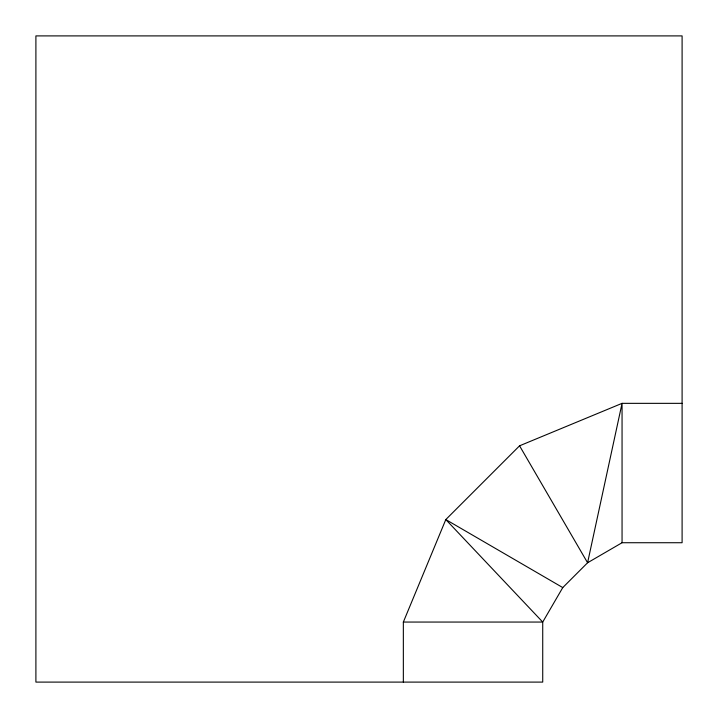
<?xml version="1.0" encoding="UTF-8"?>
<svg xmlns="http://www.w3.org/2000/svg" width="718" height="718" viewBox="0 0 718 718"><rect width="100%" height="100%" fill="white"/><g stroke="black" fill="none" stroke-linecap="round" stroke-linejoin="round"><path stroke-width="1.08" d="M403.345 682.1L403.345 622.057L445.806 519.563L519.563 445.806L622.057 403.345L682.1 403.345M562.768 587.584L542.727 622.057L542.727 682.1L35.9 682.1L35.9 35.9L682.1 35.9L682.1 542.727L622.057 542.727L587.584 562.768L562.768 587.584L445.806 519.563L542.727 622.057L403.345 622.057M519.563 445.806L587.584 562.768L622.057 403.345L622.057 542.727"/></g></svg>
